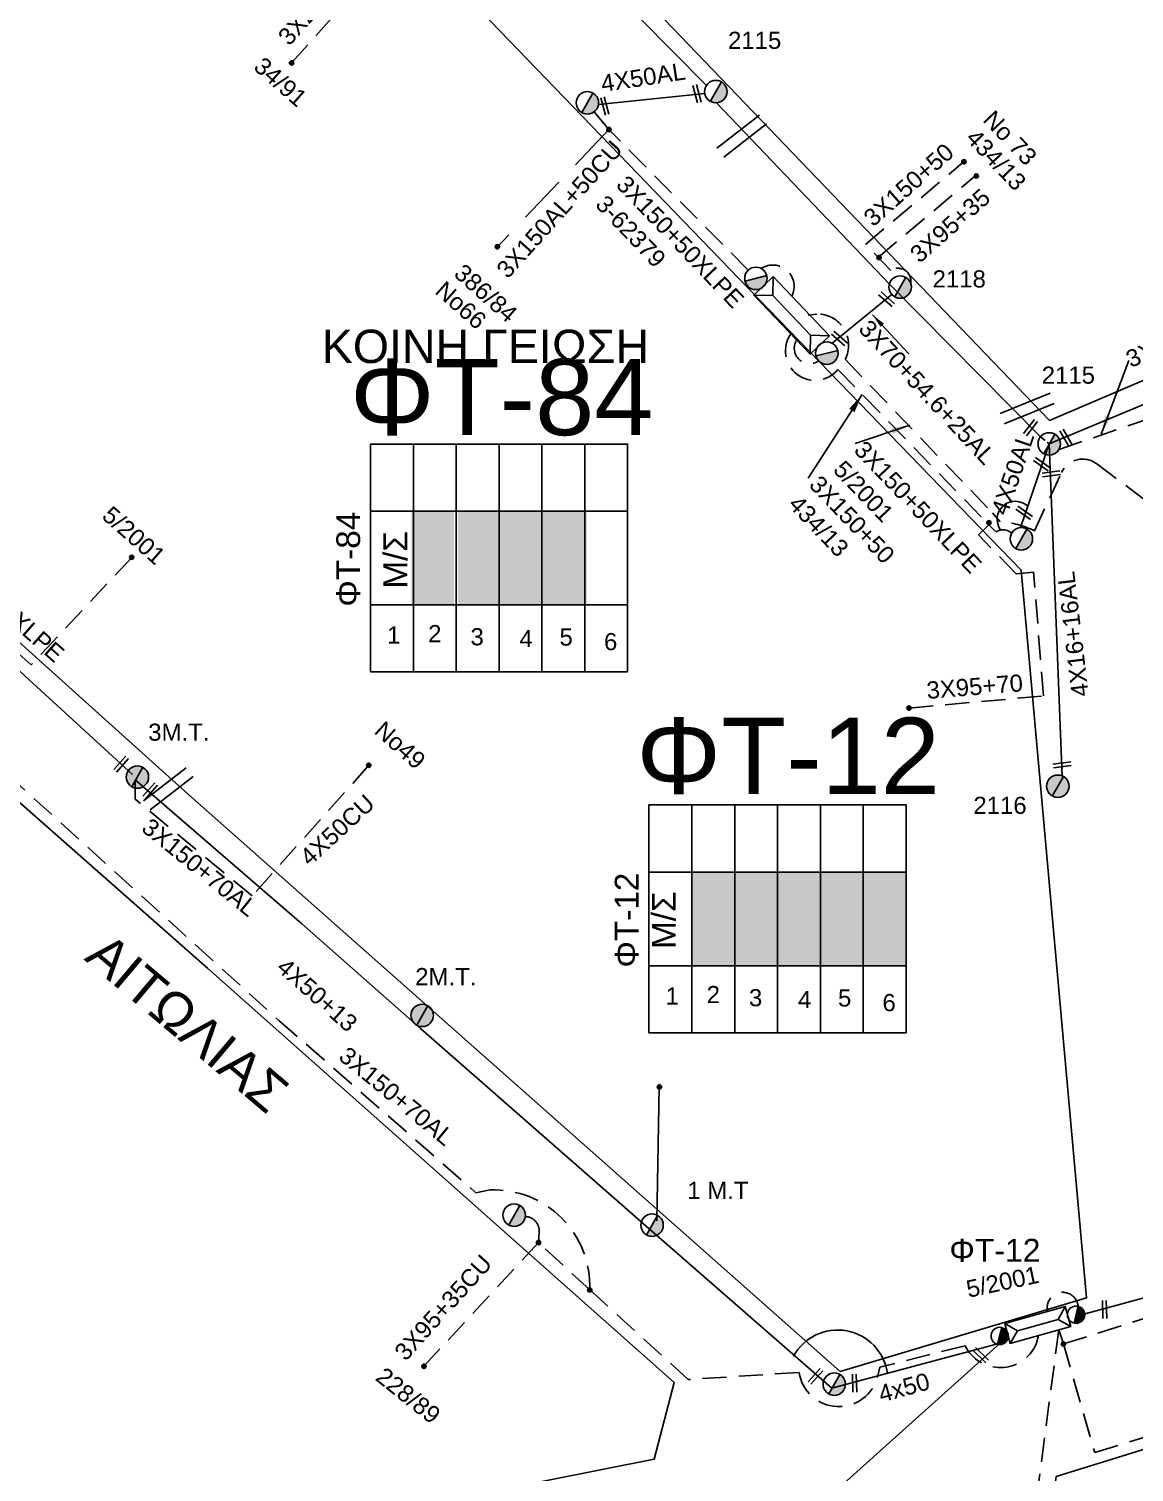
# Model space of a CAD drawing. Header units: millimetres. Extents: x 839 to 3144, y 747 to 1790.
# Drawn here: x 2036.7 to 2152.7, y 1282.5 to 1434 of the extents above; entities that cross this region are included whole.
import ezdxf
from ezdxf.enums import TextEntityAlignment as Align

# ---------------------------------------------------------------- set-up
doc = ezdxf.new("R2010")
doc.units = ezdxf.units.MM
doc.linetypes.add('DASHED', pattern=[19.05, 12.7, -6.35])
doc.linetypes.add('DASHEDX2', pattern=[38.1, 25.4, -12.7])
for name, color, linetype in [('Ασφαλειοκιβώτια Χ.Τ 6 αναχωρήσεων', 7, 'Continuous'), ('Γέφυρες Εναερίου Δικτύου', 7, 'DASHED'), ('Γυμνά εναέρια ΧΤ (3Φ)   4x50CU', 7, 'Continuous'), ('Γυμνά εναέρια ΧΤ και ΦΟΠ (3Φ)   4x16+16AL', 7, 'Continuous'), ('Γυμνά εναέρια ΧΤ και ΦΟΠ (3Φ)   4x50+16AL', 7, 'Continuous'), ('Επιγραφές - Σχήματα', 7, 'Continuous'), ('Καλώδια ΧΤ   3x150+50AL', 7, 'DASHED'), ('Καλώδια ΧΤ   3x150+50ALXLPE', 7, 'DASHED'), ('Καλώδια ΧΤ   3x150+50CU', 7, 'DASHED'), ('Καλώδια ΧΤ   3x150+70AL', 7, 'DASHED'), ('Καλώδια ΧΤ   3x150AL+50CU', 7, 'DASHED'), ('Καλώδια ΧΤ   3x82+57+13-5', 7, 'Continuous'), ('Καλώδια ΧΤ   3x95+35CU', 7, 'DASHED'), ('Καλώδια ΧΤ   3x95+50CU', 7, 'DASHED'), ('Καλώδια ΧΤ   4x50+13-5', 7, 'Continuous'), ('Καλώδια ΧΤ   4x50AL', 7, 'DASHED'), ('Μηχανική τομή', 7, 'Continuous'), ('Στύλος Ξύλινος', 7, 'Continuous'), ('Στύλος Ξύλινος @ 1', 7, 'Continuous'), ('Στύλος ΦΜ', 7, 'Continuous'), ('Στύλος ΦΜ @ 1', 7, 'Continuous'), ('Συνδέσεις', 7, 'Continuous'), ('Συνεστραμμένα ΧΤ   3x70+54.6+25AL', 7, 'SYN_LINE'), ('Τομή', 7, 'Continuous'), ('Υποσταθμός εναέριος 2 στύλων', 7, 'Continuous'), ('Υποσταθμός πόλεως', 7, 'Continuous'), ('Υπόβαθρο ΔΕΗ', 7, 'Continuous'), ('Υπόγεια Καλώδια Δικτύου ΧΤ   .15', 7, 'DASHED')]:
    doc.layers.add(name, color=color, linetype=linetype)
doc.styles.get("Standard").update_dxf_attribs({"font": 'ARIAL.TTF'})
doc.linetypes.add('SYN_LINE', pattern='A,0.5,-0.0001,["/\\/\\/\\/",Standard,S=0.1,R=0,X=0,Y=-0.05],-0.25', length=0.7501)
doc.dimstyles.new('ISO-25', dxfattribs={"dimtxt": 2.5, "dimasz": 2.5, "dimexe": 1.25, "dimexo": 0.625, "dimtad": 1, "dimtxsty": 'Standard', "dimcen": 2.5, "dimadec": 0, "dimazin": 0, "dimtfac": 1, "dimtmove": 0, "dimatfit": 3, "dimfxl": 1, "dimarcsym": 0})

# ---------------------------------------------------------------- blocks, each defined once
blk = doc.blocks.new('ΥΠΑΡΧΩΝ ΤΣΙΜΕΝΤΕΝΙΟΣ ΣΤΥΛΟΣ')
at = {"layer": 'Στύλος ΦΜ'}
blk.add_hatch(color=7, dxfattribs=at).paths.add_polyline_path([(-1.29, -2.28, 0.574793), (2.62, 0, 0.268822), (1.3, 2.27)])
at = {"layer": 'Στύλος ΦΜ', "color": 7}
blk.add_line((-1.29, -2.28), (1.3, 2.27), dxfattribs=at)
blk.add_circle((0, 0), 2.62, dxfattribs=at)
at = {"layer": 'Στύλος ΦΜ', "flags": 4}
for tag, p in [('ΑΡΙΘΜΟΣ', (-4.68, 8.05)), ('ΤΥΠΟΣ', (-4.91, 3.03))]:
    blk.add_attdef(tag, p, '', height=4, dxfattribs=at)
blk = doc.blocks.new('ΤΟΜΗ')
at = {"layer": 'Τομή', "ltscale": 40}
for p, q in [((-5.68, 0), (5.68, 0)), ((5.68, -2.33), (-5.68, -2.33))]:
    blk.add_line(p, q, dxfattribs=at)
blk = doc.blocks.new('ΥΠΟΣΤΑΘΜΟΣ ΕΝΑΕΡΙΟΣ ΕΠΙ 2 ΣΤΥΛΩΝ')
at = {"layer": 'Υποσταθμός εναέριος 2 στύλων', "linetype": 'Continuous'}
for points in [[(-11.97, -2.11, 0.574793), (-8.45, -0.07, 0.268822), (-9.64, 1.98)], [(9.68, -2.15, 0.574793), (13.19, -0.1, 0.268822), (12.01, 1.95)]]:
    blk.add_hatch(color=256, dxfattribs=at).paths.add_polyline_path(points)
for p, q in [((-11.97, -2.11), (-9.64, 1.98)), ((9.68, -2.15), (12.01, 1.95))]:
    blk.add_line(p, q, dxfattribs=at)
for centre in [(-10.81, -0.07), (10.84, -0.1)]:
    blk.add_circle(centre, 2.36, dxfattribs=at)
at = {"layer": 'Υποσταθμός πόλεως', "linetype": 'Continuous', "ltscale": 40}
blk.add_lwpolyline([(-8.57, 2.82), (8.57, 2.82), (8.57, -2.82), (-8.57, -2.82)], close=True, dxfattribs=at)
for points in [[(-5.75, 0), (-8.57, 2.82)], [(-8.57, -2.82), (-5.75, 0)], [(-5.75, 0), (5.75, 0)], [(5.75, 0), (8.57, 2.82)], [(8.57, -2.82), (5.75, 0)]]:
    blk.add_lwpolyline(points, dxfattribs=at)
at = {"layer": 'Υποσταθμός εναέριος 2 στύλων', "ltscale": 40, "flags": 1}
for tag, p in [('ΜΕΤΑΣΧΗΜΑΤΙΣΜΟΣ', (14.09, 2.51)), ('ΙΣΧΥΣ', (14.07, -0.28)), ('ΑΡΙΘΜΟΣ', (14.19, -3))]:
    blk.add_attdef(tag, p, '', height=1.8, dxfattribs=at)
blk = doc.blocks.new('ΑΣΦΑΛΕΙΟΚΙΒΩΤΙΟ ΥΠΟΣΤΑΘΜΟΥ 6 ΑΝΑΧΩΡΗΣΕΩΝ')
at = {"layer": 'Ασφαλειοκιβώτια Χ.Τ 6 αναχωρήσεων', "ltscale": 40}
for p, q in [((-23.91, 27), (23.91, 27)), ((-9.83, 27), (-9.83, -27)), ((9.83, 27), (9.83, -27)), ((-23.91, 18), (23.91, 18)), ((-23.91, 9), (23.91, 9)), ((-23.91, 0), (23.91, 0)), ((-23.91, -9), (23.91, -9)), ((-23.91, -18), (23.91, -18))]:
    blk.add_line(p, q, dxfattribs=at)
at = {"layer": 'Ασφαλειοκιβώτια Χ.Τ 6 αναχωρήσεων'}
blk.add_lwpolyline([(-23.91, -27), (23.91, -27), (23.91, 27), (-23.91, 27)], close=True, dxfattribs=at)
for s, p in [('1', (-17.99, 23.52)), ('2', (-17.69, 14.89)), ('3', (-18.35, 6.01)), ('4', (-18.73, -4.28)), ('5', (-18.41, -12.69)), ('6', (-19.37, -22.03))]:
    blk.add_text(s, height=3.6, rotation=270, dxfattribs=at).set_placement(p)
at = {"layer": 'Ασφαλειοκιβώτια Χ.Τ 6 αναχωρήσεων', "ltscale": 40}
for tag, height, p in [('ΟΝΟΜΑ', 5, (-0.27, 31.68)), ('ΚΕΙΜΕΝΟ 1', 2, (16.95, 22.41)), ('ΚΕΙΜΕΝΟ 2', 2, (16.95, 13.71)), ('ΚΕΙΜΕΝΟ 3', 2, (16.95, 4.31)), ('ΚΕΙΜΕΝΟ 4', 2, (16.95, -4.67)), ('ΚΕΙΜΕΝΟ 5', 2, (16.95, -13.51)), ('ΚΕΙΜΕΝΟ 6', 2, (16.95, -22.43)), ('ΣΧ', 2, (-0.21, -29.21))]:
    blk.add_attdef(tag, text='', height=height, dxfattribs=at).set_placement(p, align=Align.MIDDLE_CENTER)
blk = doc.blocks.new('ΜΗΧΑΝΙΚΗ ΤΟΜΗ')
at = {"layer": 'Μηχανική τομή', "ltscale": 40}
for p, q in [((-1.89, 0.78), (1.89, 0.78)), ((1.89, 0), (-1.89, 0))]:
    blk.add_line(p, q, dxfattribs=at)
blk = doc.blocks.new('A$C3F94617C')
at = {"layer": 'Μηχανική τομή', "xscale": 0.5, "yscale": 0.5, "zscale": 0.5}
blk.add_blockref('ΜΗΧΑΝΙΚΗ ΤΟΜΗ', (0.95, 0), dxfattribs=at)
blk = doc.blocks.new('_ΣΥΝΔΕΣΗ')
at = {"layer": 'Συνδέσεις', "linetype": 'SYN_LINE', "ltscale": 40}
blk.add_hatch(color=256, dxfattribs=at).paths.add_polyline_path([(0.5, -0.01, 1), (-0.5, -0.01, 1)])
at = {"layer": 'Συνδέσεις'}
blk.add_circle((0, -0.01), 0.5, dxfattribs=at)
blk = doc.blocks.new('ΥΠΑΡΧΩΝ ΞΥΛΙΝΟΣ ΣΤΥΛΟΣ')
at = {"layer": 'Στύλος Ξύλινος'}
h = blk.add_hatch(color=7, dxfattribs=at)
h.paths.add_polyline_path([(-2.62, 0, 0.270008), (-1.29, -2.28), (1.3, 2.27, 0.576266)])
h.paths.add_polyline_path([(-1.29, -2.28, 0.574793), (2.62, 0, 0.268822), (1.3, 2.27)])
at = {"layer": 'Στύλος Ξύλινος', "color": 7}
blk.add_line((-1.29, -2.28), (1.3, 2.27), dxfattribs=at)
blk.add_circle((0, 0), 2.62, dxfattribs=at)
at = {"layer": 'Στύλος Ξύλινος', "flags": 4}
for tag, p in [('ΑΡΙΘΜΟΣ', (-4.91, 8.6)), ('ΤΥΠΟΣ', (-4.85, 3.39))]:
    blk.add_attdef(tag, p, '', height=4, dxfattribs=at)

msp = doc.modelspace()

# ---------------------------------------------------------------- hatches: boundary and pattern name
at = {"layer": 'Ασφαλειοκιβώτια Χ.Τ 6 αναχωρήσεων', "ltscale": 0.2}
for color, points in [(5, [(2076.81, 1383.38), (2076.81, 1373.55), (2081.31, 1373.55), (2081.31, 1383.38)]), (6, [(2081.73, 1383.38), (2081.73, 1373.55), (2086.23, 1373.55), (2086.23, 1383.38)]), (30, [(2086.23, 1383.38), (2086.23, 1373.55), (2090.73, 1373.55), (2090.73, 1383.38)]), (85, [(2090.73, 1383.38), (2090.73, 1373.55), (2095.23, 1373.55), (2095.23, 1383.38)]), (133, [(2110.78, 1345.48), (2106.28, 1345.48), (2106.28, 1335.66), (2110.78, 1335.66)]), (151, [(2110.78, 1345.48), (2110.78, 1335.66), (2115.28, 1335.66), (2115.28, 1345.48)]), (27, [(2115.28, 1345.48), (2115.28, 1335.66), (2119.78, 1335.66), (2119.78, 1345.48)]), (1, [(2119.78, 1345.48), (2119.78, 1335.66), (2124.28, 1335.66), (2124.28, 1345.48)]), (173, [(2124.28, 1345.48), (2124.28, 1335.66), (2128.78, 1335.66), (2128.78, 1345.48)])]:
    msp.add_hatch(color=color, dxfattribs=at).paths.add_polyline_path(points)

# ---------------------------------------------------------------- linework, layer by layer
at = {"layer": 'Γέφυρες Εναερίου Δικτύου', "color": 30, "ltscale": 0.2}
for points in [[(2064.25, 1430.42), (2076.75, 1444.33), (2080.1, 1442.2)], [(2112.2, 1408.67), (2097.57, 1423.42), (2096.02, 1425.3)]]:
    msp.add_lwpolyline(points, dxfattribs=at)
at = {"layer": 'Γέφυρες Εναερίου Δικτύου', "color": 151, "linetype": 'SYN_LINE', "ltscale": 15}
msp.add_lwpolyline([(2102.6, 1308.87), (2102.86, 1322.94)], dxfattribs=at)
at = {"layer": 'Γέφυρες Εναερίου Δικτύου', "color": 133, "linetype": 'Continuous', "ltscale": 0.2}
msp.add_lwpolyline([(2115.72, 1275.44), (2138.65, 1296.04)], dxfattribs=at)
at = {"layer": 'Γέφυρες Εναερίου Δικτύου', "color": 30, "ltscale": 0.2}
msp.add_arc((2114.79, 1406.98), 2.23, 332.5162, 123.2227, dxfattribs=at)
at = {"layer": 'Γυμνά εναέρια ΧΤ (3Φ)   4x50CU', "color": 2, "linetype": 'DASHED', "ltscale": 0.2}
msp.add_lwpolyline([(2072.36, 1356.69), (2060.12, 1342.98), (2047.83, 1353.14), (2047.83, 1355.18)], dxfattribs=at)
at = {"layer": 'Γυμνά εναέρια ΧΤ και ΦΟΠ (3Φ)   4x16+16AL', "color": 6, "ltscale": 0.2}
msp.add_lwpolyline([(2108.86, 1426.23), (2127.03, 1407.21), (2142.9, 1391.18), (2143.39, 1390.78)], dxfattribs=at)
at = {"layer": 'Γυμνά εναέρια ΧΤ και ΦΟΠ (3Φ)   4x16+16AL', "color": 5, "ltscale": 0.2}
msp.add_lwpolyline([(2143.6, 1390.61), (2143.81, 1390.43), (2145.18, 1355.5)], dxfattribs=at)
at = {"layer": 'Γυμνά εναέρια ΧΤ και ΦΟΠ (3Φ)   4x50+16AL', "color": 5, "ltscale": 0.2}
msp.add_lwpolyline([(2140.78, 1381.64), (2143.81, 1390.43), (2178.82, 1405.04), (2215.34, 1420.68)], dxfattribs=at)
at = {"layer": 'Γυμνά εναέρια ΧΤ και ΦΟΠ (3Φ)   4x50+16AL', "color": 151, "ltscale": 0.2}
for points in [[(2047.83, 1355.18), (2065.3, 1340.1), (2077.8, 1329.06), (2102.06, 1307.81), (2120.97, 1291.3), (2138.65, 1296.04)], [(2147.43, 1299.08), (2168.08, 1304.67), (2196.32, 1313.08), (2197.29, 1314.37), (2197.75, 1313.79), (2244.64, 1328.94)]]:
    msp.add_lwpolyline(points, dxfattribs=at)
at = {"layer": 'Επιγραφές - Σχήματα', "color": 2, "linetype": 'DASHED', "ltscale": 0.2}
msp.add_lwpolyline([(2047.47, 1378.52), (2036.91, 1367.23), (2026.26, 1376.65)], dxfattribs=at)
at = {"layer": 'Επιγραφές - Σχήματα', "linetype": 'Continuous', "ltscale": 0.2}
msp.add_arc((2121.59, 1292.14), 5.27, 7.4243, 151.7371, dxfattribs=at)
at = {"layer": 'Καλώδια ΧΤ   3x150+50AL', "color": 173, "ltscale": 0.2}
msp.add_lwpolyline([(2144.8, 1297.42), (2145.29, 1295.95), (2148.59, 1284.55), (2188.97, 1296.87), (2189.23, 1298.06, -0.649645), (2196.92, 1299.59), (2248.42, 1315.62), (2244.93, 1328.3)], format="xyb", dxfattribs=at)
msp.add_arc((2145.22, 1299.74), 1.63, 5.3876, 194.077, dxfattribs=at)
at = {"layer": 'Καλώδια ΧΤ   3x150+50ALXLPE', "color": 85, "ltscale": 0.2}
msp.add_lwpolyline([(2118.48, 1403.94), (2119.42, 1404.06, -0.567084), (2122.38, 1399.31, -0.09527), (2122.38, 1399.31), (2137.84, 1383.18), (2138.66, 1382.24, -0.104515), (2142.25, 1381.3), (2145.11, 1387.43, -0.477718), (2148.79, 1388.34), (2154.62, 1383.95), (2192.24, 1399.77), (2193.16, 1398.79, 0.86651), (2198.14, 1402.26), (2222.35, 1413.09), (2224.08, 1411.88), (2224.08, 1411, 0.794279), (2226.06, 1410.54, 1.605396)], format="xyb", dxfattribs=at)
at = {"layer": 'Καλώδια ΧΤ   3x150+50CU', "color": 30, "linetype": 'DASHEDX2', "ltscale": 0.2}
msp.add_lwpolyline([(2097.57, 1423.42), (2085.86, 1411.12)], dxfattribs=at)
at = {"layer": 'Καλώδια ΧΤ   3x150+70AL', "color": 5, "ltscale": 0.2}
msp.add_lwpolyline([(2144.84, 1389.85), (2156.19, 1393.73), (2166.76, 1369.09)], dxfattribs=at)
at = {"layer": 'Καλώδια ΧΤ   3x150+70AL', "color": 1, "ltscale": 0.2}
for points in [[(2015.92, 1346.24), (2028.73, 1360.89), (2062.92, 1329.91), (2083.61, 1311.82), (2085.12, 1312.11, -0.4361), (2095.56, 1301.63, -2.300201)], [(2142.69, 1296.83), (2142.43, 1295.91, -0.634946), (2134.97, 1295.76), (2126.02, 1293.5), (2125.8, 1292.59, -0.823857), (2117.54, 1292.96), (2105.9, 1292.21), (2095.56, 1301.63), (2090.18, 1306.59), (2090.25, 1307.71, 0.424486), (2088.78, 1309.32, 1.720579)]]:
    msp.add_lwpolyline(points, format="xyb", dxfattribs=at)
at = {"layer": 'Καλώδια ΧΤ   3x150AL+50CU', "color": 6, "ltscale": 0.2}
msp.add_lwpolyline([(2129.26, 1407.34, 0.658204), (2127.18, 1408.63), (2124.51, 1411.37), (2134.77, 1419.99)], format="xyb", dxfattribs=at)
at = {"layer": 'Καλώδια ΧΤ   3x150AL+50CU', "color": 5, "ltscale": 0.2}
for points in [[(2121.62, 1398.25), (2138.19, 1381.19)], [(2142.17, 1376.95), (2140.34, 1376.8), (2136.39, 1380.88), (2137.47, 1381.93)]]:
    msp.add_lwpolyline(points, dxfattribs=at)
for centre, radius, start, end in [((2119.21, 1400.2), 3.1, 145.0347, 321.1894), ((2138.95, 1380.1), 1.32, 46.5002, 124.8761)]:
    msp.add_arc(centre, radius, start, end, dxfattribs=at)
at = {"layer": 'Καλώδια ΧΤ   3x150AL+50CU', "color": 6, "ltscale": 0.2}
msp.add_arc((2118.66, 1400.47), 1.62, 147.9337, 305.7915, dxfattribs=at)
at = {"layer": 'Καλώδια ΧΤ   3x150AL+50CU', "color": 7, "linetype": 'Continuous', "ltscale": 0.2}
msp.add_arc((2140.24, 1382.51), 1.9, 45.2212, 216.1689, dxfattribs=at)
at = {"layer": 'Καλώδια ΧΤ   3x82+57+13-5', "color": 6, "linetype": 'SYN_LINE', "ltscale": 10}
msp.add_lwpolyline([(2121.03, 1400.99), (2127.27, 1406.13)], dxfattribs=at)
at = {"layer": 'Καλώδια ΧΤ   3x95+35CU', "color": 6, "ltscale": 0.2}
msp.add_lwpolyline([(2125.84, 1410), (2136, 1418.53)], dxfattribs=at)
at = {"layer": 'Καλώδια ΧΤ   3x95+35CU', "color": 173, "ltscale": 0.2}
msp.add_lwpolyline([(2145.29, 1295.95), (2161.43, 1301.01), (2215.31, 1317.43), (2209.71, 1335.85)], dxfattribs=at)
at = {"layer": 'Καλώδια ΧΤ   3x95+35CU', "color": 1, "ltscale": 0.2}
msp.add_lwpolyline([(2090.18, 1306.59), (2078.14, 1293.61)], dxfattribs=at)
at = {"layer": 'Καλώδια ΧΤ   3x95+50CU', "color": 5, "ltscale": 0.2}
msp.add_lwpolyline([(2129.09, 1362.7), (2143.19, 1363.97), (2142.17, 1376.95)], dxfattribs=at)
at = {"layer": 'Καλώδια ΧΤ   4x50+13-5', "color": 30, "ltscale": 0.2}
msp.add_lwpolyline([(2038.32, 1498.62), (2043.67, 1493.26), (2053.83, 1482.82), (2073.98, 1462.57), (2090.44, 1445.64), (2107.82, 1428.06)], dxfattribs=at)
at = {"layer": 'Καλώδια ΧΤ   4x50AL', "color": 30, "linetype": 'Continuous', "ltscale": 0.2}
msp.add_lwpolyline([(2096.47, 1426.06), (2107.64, 1427.23)], dxfattribs=at)
at = {"layer": 'Συνεστραμμένα ΧΤ   3x70+54.6+25AL', "color": 2, "ltscale": 15}
msp.add_lwpolyline([(1978.92, 1417.37), (2001.01, 1397.73), (2024.11, 1377.19), (2047.56, 1355.72)], dxfattribs=at)
at = {"layer": 'Υπόβαθρο ΔΕΗ'}
for points in [[(2212.89, 1422.4), (2164.1, 1478.75), (2126.14, 1521.71), (2095.77, 1556.13), (2085.98, 1547.74), (2046.54, 1493.42), (2101.73, 1436.74), (2143.82, 1392.89)], [(2140.87, 1377.19), (2147.73, 1300.78), (2121.87, 1293.05), (2053.48, 1353.59), (2013.52, 1389.49), (1988.31, 1411.84), (2038.79, 1482.87), (2111.23, 1407.79)]]:
    msp.add_lwpolyline(points, close=True, dxfattribs=at)
for points in [[(1966.62, 1324.93), (1980.74, 1363.98), (1997.38, 1386.53), (2055.42, 1335.41), (2104.42, 1291.89), (2102.34, 1283.86), (2012.82, 1266.07), (1924.61, 1247.61)], [(2217.61, 1207.9), (2183.38, 1294.07), (2144.54, 1282.02), (2128.95, 1166.11), (2122.23, 1115.74), (2183.47, 1085.42)]]:
    msp.add_lwpolyline(points, dxfattribs=at)
at = {"layer": 'Υπόγεια Καλώδια Δικτύου ΧΤ   .15', "color": 27, "ltscale": 0.2}
msp.add_lwpolyline([(2144.8, 1297.42), (2142.5, 1279.77), (2138.98, 1253.18), (2137.58, 1252.66), (2137.14, 1248.43), (2136.53, 1248.17, 0.819524), (2137.1, 1245.46)], format="xyb", dxfattribs=at)

# ---------------------------------------------------------------- block references
at = {"layer": 'Ασφαλειοκιβώτια Χ.Τ 6 αναχωρήσεων', "xscale": 0.5, "yscale": 0.5, "zscale": 0.5, "rotation": 90}
for p, values in [((2086.04, 1378.46), {'ΟΝΟΜΑ': 'ΦΤ-84'}), ((2115.28, 1340.57), {'ΟΝΟΜΑ': 'ΦΤ-12'})]:
    msp.add_blockref('ΑΣΦΑΛΕΙΟΚΙΒΩΤΙΟ ΥΠΟΣΤΑΘΜΟΥ 6 ΑΝΑΧΩΡΗΣΕΩΝ', p, dxfattribs=at).add_auto_attribs(values)
at = {"layer": 'Επιγραφές - Σχήματα', "ltscale": 0.2}
for p, rotation in [((2106.39, 1428.05), 284.8871379096192), ((2096.71, 1426.78), 284.8871379096193), ((2125.88, 1406.1), 318.5645384595673), ((2120.94, 1401.97), 318.5645384595672), ((2142.28, 1393.01), 232.3143867940857), ((2144.93, 1391.79), 300.1380623460521), ((2143.92, 1387.92), 145.0422143418874), ((2144.93, 1387.61), 187.983246728532), ((2142.07, 1382.82), 145.0422143418874), ((2045.87, 1355.98), 48.3737505696112), ((2146.07, 1357.06), 187.9832467285319), ((2048.92, 1353.18), 48.3737505696112), ((2149.84, 1298.61), 91.39847013541593), ((2137.42, 1294.25), 135.8057702546479), ((2118.77, 1291.71), 48.37375056961113), ((2123.59, 1290.88), 91.39847013541602)]:
    msp.add_blockref('A$C3F94617C', p, dxfattribs=dict(at, rotation=rotation))
at = {"layer": 'Στύλος Ξύλινος @ 1', "ltscale": 40}
ref = msp.add_blockref('ΥΠΑΡΧΩΝ ΞΥΛΙΝΟΣ ΣΤΥΛΟΣ', (2048.06, 1355.46), dxfattribs=dict(at, xscale=0.4499999999998181, yscale=0.4499999999998181, zscale=0.4499999999998181))
ref.add_attrib('ΤΥΠΟΣ', '3Μ.Τ.', (2049.2, 1359.27), dxfattribs={"layer": 'Στύλος Ξύλινος', "height": 1.8, "flags": 4})
ref = msp.add_blockref('ΥΠΑΡΧΩΝ ΞΥΛΙΝΟΣ ΣΤΥΛΟΣ', (2144.71, 1354.49), dxfattribs=dict(at, xscale=0.4499999999998181, yscale=0.4499999999998181, zscale=0.4499999999998181))
ref.add_attrib('ΑΡΙΘΜΟΣ', '2116', (2135.84, 1351.59), dxfattribs={"layer": 'Στύλος Ξύλινος', "height": 1.8, "flags": 4})
ref = msp.add_blockref('ΥΠΑΡΧΩΝ ΞΥΛΙΝΟΣ ΣΤΥΛΟΣ', (2077.97, 1330.44), dxfattribs=dict(at, xscale=0.4499999999998181, yscale=0.4499999999998181, zscale=0.4499999999998181))
ref.add_attrib('ΤΥΠΟΣ', '2Μ.Τ.', (2077.23, 1333.61), dxfattribs={"layer": 'Στύλος Ξύλινος', "height": 1.8, "flags": 4})
at = {"layer": 'Στύλος ΦΜ @ 1', "ltscale": 40}
ref = msp.add_blockref('ΥΠΑΡΧΩΝ ΤΣΙΜΕΝΤΕΝΙΟΣ ΣΤΥΛΟΣ', (2108.8, 1427.41), dxfattribs=dict(at, xscale=0.4499999999998181, yscale=0.4499999999998181, zscale=0.4499999999998181))
ref.add_attrib('ΤΥΠΟΣ', '2115', (2110.08, 1431.9), dxfattribs={"layer": 'Στύλος ΦΜ', "height": 1.8, "flags": 4})
at = {"layer": 'Στύλος ΦΜ @ 1', "ltscale": 40, "xscale": 0.4499999999998181, "yscale": 0.4499999999998181, "zscale": 0.4499999999998181}
for p in [(2095.31, 1426.24), (2140.88, 1380.47), (2087.63, 1309.46), (2121.24, 1291.72)]:
    msp.add_blockref('ΥΠΑΡΧΩΝ ΤΣΙΜΕΝΤΕΝΙΟΣ ΣΤΥΛΟΣ', p, dxfattribs=at)
at = {"layer": 'Στύλος ΦΜ @ 1', "ltscale": 40}
ref = msp.add_blockref('ΥΠΑΡΧΩΝ ΤΣΙΜΕΝΤΕΝΙΟΣ ΣΤΥΛΟΣ', (2128.16, 1406.9), dxfattribs=dict(at, xscale=0.4499999999998181, yscale=0.4499999999998181, zscale=0.4499999999998181))
ref.add_attrib('ΤΥΠΟΣ', '2118', (2131.56, 1406.85), dxfattribs={"layer": 'Στύλος ΦΜ', "height": 1.8, "flags": 4})
ref = msp.add_blockref('ΥΠΑΡΧΩΝ ΤΣΙΜΕΝΤΕΝΙΟΣ ΣΤΥΛΟΣ', (2143.81, 1390.43), dxfattribs=dict(at, xscale=0.4499999999998181, yscale=0.4499999999998181, zscale=0.4499999999998181))
ref.add_attrib('ΤΥΠΟΣ', '2115', (2143.02, 1396.75), dxfattribs={"layer": 'Στύλος ΦΜ', "height": 1.8, "flags": 4})
ref = msp.add_blockref('ΥΠΑΡΧΩΝ ΤΣΙΜΕΝΤΕΝΙΟΣ ΣΤΥΛΟΣ', (2102.1, 1308.42), dxfattribs=dict(at, xscale=0.4499999999998181, yscale=0.4499999999998181, zscale=0.4499999999998181))
ref.add_attrib('ΤΥΠΟΣ', '1 M.T', (2105.8, 1311.17), dxfattribs={"layer": 'Στύλος ΦΜ', "height": 1.8, "flags": 4})
at = {"layer": 'Συνδέσεις', "xscale": 0.4500000000000455, "yscale": 0.4500000000000455, "zscale": 0.4500000000000455}
for p in [(2064.25, 1430.43), (2097.57, 1423.43), (2134.85, 1420.06), (2136.15, 1418.56), (2085.87, 1411.13), (2125.94, 1410), (2137.47, 1382.16), (2047.47, 1378.53), (2129.09, 1362.7), (2072.36, 1356.7), (2102.87, 1322.94), (2090.18, 1306.59), (2095.56, 1301.63), (2145.3, 1295.95), (2078.15, 1293.61)]:
    msp.add_blockref('_ΣΥΝΔΕΣΗ', p, dxfattribs=at)
at = {"layer": 'Τομή'}
for p, xscale, yscale, zscale, rotation in [((2111.87, 1422.29), 0.5000000000001271, 0.5000000000001271, 0.5000000000001271, 217.848605588072), ((2141.27, 1394.69), 0.500000000000014, 0.500000000000014, 0.500000000000014, 22.04894449253113), ((2051.66, 1353.77), 0.5000000000001271, 0.5000000000001271, 0.5000000000001271, 217.848605588072)]:
    msp.add_blockref('ΤΟΜΗ', p, dxfattribs=dict(at, xscale=xscale, yscale=yscale, zscale=zscale, rotation=rotation))
at = {"layer": 'Υποσταθμός εναέριος 2 στύλων'}
for p, xscale, yscale, zscale, rotation in [((2116.76, 1403.92), 0.5000000000000099, 0.5000000000000099, 0.5000000000000099, 313.5985282457905), ((2142.6, 1297.93), 0.3846526334060717, 0.3846526334060717, 0.3846526334060717, 15.64079263304612)]:
    msp.add_blockref('ΥΠΟΣΤΑΘΜΟΣ ΕΝΑΕΡΙΟΣ ΕΠΙ 2 ΣΤΥΛΩΝ', p, dxfattribs=dict(at, xscale=xscale, yscale=yscale, zscale=zscale, rotation=rotation))

# ---------------------------------------------------------------- texts
at = {"layer": 'Γυμνά εναέρια ΧΤ (3Φ)   4x50CU', "ltscale": 0.2}
msp.add_text('4X50CU', height=1.8, rotation=42.6822, dxfattribs=at).set_placement((2069.04, 1349.91), align=Align.MIDDLE)
at = {"layer": 'Γυμνά εναέρια ΧΤ και ΦΟΠ (3Φ)   4x16+16AL', "color": 7, "ltscale": 0.2}
msp.add_text('4X16+16AL', height=1.8, rotation=96.7162, dxfattribs=at).set_placement((2146.3, 1370.46), align=Align.MIDDLE)
at = {"layer": 'Γυμνά εναέρια ΧΤ και ΦΟΠ (3Φ)   4x50+16AL', "ltscale": 0.2}
msp.add_text('4X50+13', height=1.8, rotation=318.6793, dxfattribs=at).set_placement((2066.95, 1332.59), align=Align.MIDDLE)
at = {"layer": 'Επιγραφές - Σχήματα', "linetype": 'Continuous', "ltscale": 0.2, "char_height": 1.8, "width": 8.8582, "attachment_point": 1}
for s, insert, rotation in [('3Χ25+35CU', (2062.67, 1433.33), 48.1967), ('3Χ150+70ΑL', (2151.65, 1400.04), 23.4636)]:
    msp.add_mtext(s, dxfattribs=dict(at, insert=insert, rotation=rotation))
at = {"layer": 'Επιγραφές - Σχήματα', "ltscale": 0.2, "attachment_point": 1}
for s, insert, char_height, width, rotation in [('34/91', (2061.34, 1431.19), 1.8, 9.756, 318.5111), ('Nο 73', (2138.04, 1425.61), 1.8, 9.756, 313.5863), ('434/13', (2136.24, 1423.67), 1.8, 9.756, 313.5863), ('3Χ150+50XLPE\\P3-62379', (2099.52, 1418.78), 1.8, 9.756, 313.5863), ('386/84', (2082.37, 1409.48), 1.8, 9.756, 318.5111), ('Νο66', (2080.39, 1407.66), 1.8, 9.756, 318.5111), ('3Χ150+50XLPE\\P5/2001', (2124.49, 1390.93), 1.8, 9.756, 313.5863), ('3Χ150+50\\P434/13', (2119.78, 1387.29), 1.8, 9.756, 313.5863), ('5/2001', (2045.41, 1384.05), 1.8, 9.756, 318.5111), ('Μ/Σ', (2073.9, 1375.24), 2.5, 6.1863, 90), ('Νο49', (2074, 1361.47), 1.8, 9.756, 318.5111), ('Μ/Σ', (2102.09, 1337.41), 2.5, 3.9729, 90), ('ΑΙΤΩΛΙΑΣ', (2044.96, 1339.38), 4, 68.291, 319.7499), ('5/2001', (2134.95, 1302.55), 1.8, 9.756, 12.0312), ('228/89', (2074.06, 1293.64), 1.8, 9.756, 321.5172), ('4x50', (2125.69, 1291.51), 1.8, 9.756, 15.558)]:
    msp.add_mtext(s, dxfattribs=dict(at, insert=insert, char_height=char_height, width=width, rotation=rotation))
at = {"layer": 'Επιγραφές - Σχήματα', "color": 190, "insert": (2067.42, 1402.42), "char_height": 3.5, "width": 35.1311, "attachment_point": 1}
msp.add_mtext('KOINH ΓΕΙΩΣΗ', dxfattribs=at)
at = {"layer": 'Επιγραφές - Σχήματα', "ltscale": 0.2, "attachment_point": 1}
for s, insert, char_height, width in [('ΦΤ-84', (2070.36, 1399.35), 8, 39.9345), ('ΦΤ-12', (2100.44, 1361.69), 8, 39.9345), ('ΦΤ-12', (2133.32, 1306.98), 2.4, 11.9781)]:
    msp.add_mtext(s, dxfattribs=dict(at, insert=insert, char_height=char_height, width=width))
at = {"layer": 'Καλώδια ΧΤ   3x150+50ALXLPE', "ltscale": 0.2, "insert": (2027.11, 1380.62), "char_height": 1.8, "width": 9.756, "attachment_point": 1, "rotation": 318.5111}
msp.add_mtext('3Χ150+50XLPE', dxfattribs=at)
at = {"layer": 'Καλώδια ΧΤ   3x150+50CU', "ltscale": 20}
for s, rotation, p in [('3X150AL+50CU', 48.0535, (2092.38, 1415.07)), ('3X150+50', 41.4752, (2129.04, 1417.64)), ('3X95+35', 41.4752, (2133.39, 1413.35))]:
    msp.add_text(s, height=1.8, rotation=rotation, dxfattribs=at).set_placement(p, align=Align.MIDDLE)
at = {"layer": 'Καλώδια ΧΤ   3x150+70AL', "ltscale": 0.2}
for rotation, p in [(320.9378, (2054.61, 1345.98)), (320.5588, (2075.28, 1321.96))]:
    msp.add_text('3X150+70AL', height=1.8, rotation=rotation, dxfattribs=at).set_placement(p, align=Align.MIDDLE)
at = {"layer": 'Καλώδια ΧΤ   3x95+35CU', "ltscale": 0.2}
msp.add_text('3X95+35CU', height=1.8, rotation=48.0394, dxfattribs=at).set_placement((2080.17, 1299.78), align=Align.MIDDLE)
at = {"layer": 'Καλώδια ΧΤ   3x95+50CU', "ltscale": 0.2}
msp.add_text('3X95+70', height=1.8, rotation=4.5971, dxfattribs=at).set_placement((2135.98, 1364.96), align=Align.MIDDLE)
at = {"layer": 'Καλώδια ΧΤ   4x50AL', "ltscale": 0.2}
for rotation, p in [(8.738, (2101.17, 1428.92)), (71.0932, (2139.97, 1387.33))]:
    msp.add_text('4X50AL', height=1.8, rotation=rotation, dxfattribs=at).set_placement(p, align=Align.MIDDLE)
at = {"layer": 'Συνεστραμμένα ΧΤ   3x70+54.6+25AL', "ltscale": 20}
msp.add_text('3X70+54.6+25AL', height=1.8, rotation=312.9379, dxfattribs=at).set_placement((2131, 1395.86), align=Align.MIDDLE)

# ---------------------------------------------------------------- leaders
at = {"layer": 'Επιγραφές - Σχήματα', "ltscale": 40}
for points, override in [([(2125.25, 1403.98), (2129.08, 1399.88)], {"dimasz": 1.5, "dimtad": 0}), ([(2149.26, 1391.46), (2152.17, 1399.19)], {"dimasz": 2, "dimtad": 0}), ([(2124.17, 1395.63), (2118.48, 1386.84)], {"dimasz": 2, "dimtad": 0}), ([(2129.17, 1392.41), (2123.42, 1390.49)], {"dimasz": 2, "dimtad": 0})]:
    msp.add_leader(points, dimstyle='ISO-25', override=override, dxfattribs=at)

doc.saveas('drawing.dxf')
